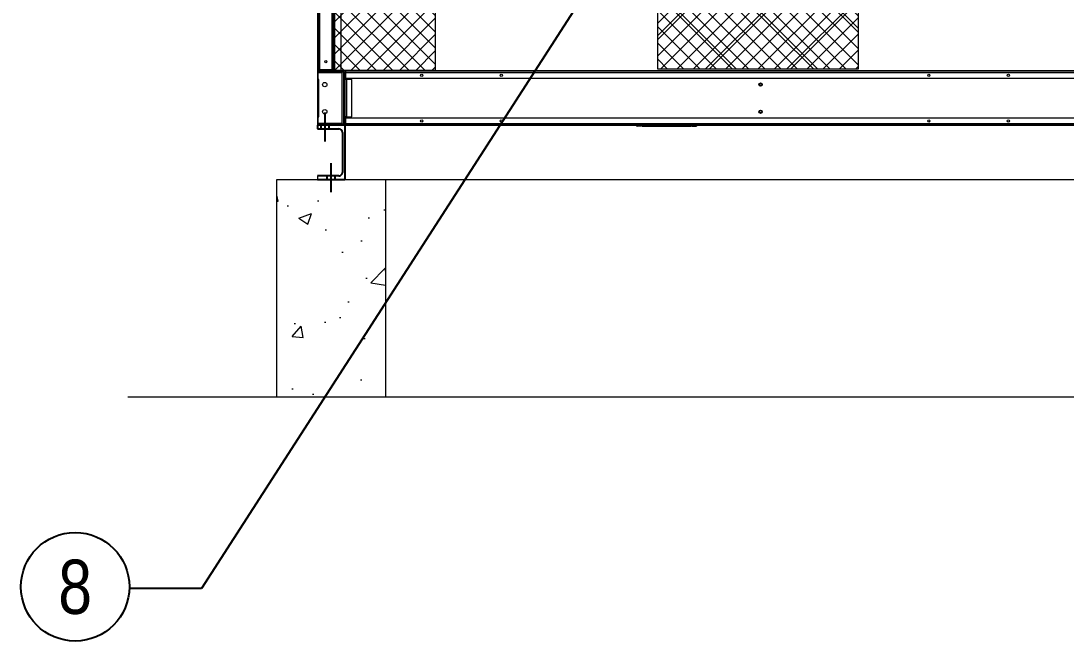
# Model space of a CAD drawing. Header units: millimetres. Extents: x 12896 to 42303, y 9438 to 30233.
# Drawn here: x 30687 to 33577, y 15596 to 17309 of the extents above; entities that cross this region are included whole.
import ezdxf
from ezdxf import colors
from ezdxf.entities.mleader import LeaderData, LeaderLine
from ezdxf.enums import TextEntityAlignment as Align
from ezdxf.math import Vec2, Vec3

# ---------------------------------------------------------------- set-up
doc = ezdxf.new("R2010")
doc.units = ezdxf.units.MM
doc.linetypes.add('CENTERX2', pattern=[4, 2.5, -0.5, 0.5, -0.5])
for name, color, linetype in [('냉각탑_dim', 1, 'Continuous'), ('냉각탑_text', 3, 'Continuous'), ('냉각탑_기초', 23, 'Continuous')]:
    doc.layers.add(name, color=color, linetype=linetype)
doc.styles.get("Standard").update_dxf_attribs({"font": 'arial.ttf'})
pattern_1 = [(45, (-1432394.39, -415976.966), (-22.4506403, 22.4506403), []), (135, (-1432394.39, -415976.966), (-22.4506403, -22.4506403), [])]

# ---------------------------------------------------------------- blocks, each defined once
blk = doc.blocks.new('2')
at = {"lineweight": 5}
h = blk.add_hatch(dxfattribs=at)
h.set_pattern_fill('ANSI37', scale=10)
h.set_pattern_definition(pattern_1)
h.paths.add_polyline_path([(31832.4, 17172.5), (31832.4, 19288.9), (31550.9, 19288.9), (31550.9, 17172.5)])
at = {"lineweight": 20}
h = blk.add_hatch(dxfattribs=at)
h.set_pattern_fill('ANSI37', scale=50)
h.set_pattern_definition([(45, (-1432394.39, -471194.46), (-112.253202, 112.253202), []), (135, (-1432394.39, -471194.46), (-112.253202, -112.253202), [])])
h.paths.add_polyline_path([(33001.4, 17175.9), (33001.4, 19292.3), (32447.6, 19292.3), (32447.6, 17175.9)])
at = {"lineweight": 5}
h = blk.add_hatch(dxfattribs=at)
h.set_pattern_fill('ANSI37', scale=10)
h.set_pattern_definition(pattern_1)
h.paths.add_polyline_path([(33001.4, 17175.9), (33001.4, 19292.3), (32447.6, 19292.3), (32447.6, 17175.9)])
at = {"color": 7, "lineweight": 20}
for p, q in [((31506.9, 20619.2), (31506.9, 17174.6)), ((31508.9, 20619.2), (31508.9, 17174.6)), ((31512.3, 20619.2), (31512.3, 17174.6)), ((31547.5, 17174.6), (31547.5, 20619.2)), ((31550.9, 17176.3), (31550.9, 19288.9)), ((31553.9, 17172.5), (35059.9, 17172.5)), ((31574.7, 17170.9), (35039.1, 17170.9)), ((35029.3, 17165.7), (31584.5, 17165.7)), ((31584.5, 17150.9), (35029.3, 17150.9)), ((35029.3, 17040.9), (31584.5, 17040.9)), ((31584.5, 17026.1), (35029.3, 17026.1)), ((31584.5, 17020.9), (35029.3, 17020.9))]:
    blk.add_line(p, q, dxfattribs=at)
at = {"color": 7, "lineweight": 20, "ltscale": 0.135166}
blk.add_line((31554.3, 17172.5), (31554.3, 17496.9), dxfattribs=at)
at = {"color": 7, "lineweight": 20, "ltscale": 0.134725}
blk.add_line((31570.9, 17496.9), (31570.9, 17173.6), dxfattribs=at)
at = {"color": 7, "lineweight": 20, "ltscale": 0.002}
blk.add_line((31506.9, 17174.6), (31506.9, 17169.8), dxfattribs=at)
at = {"color": 7, "lineweight": 20, "ltscale": 0.000874532}
blk.add_line((31509, 17174.6), (31506.9, 17174.6), dxfattribs=at)
at = {"lineweight": 20}
for p in [(31506.9, 17169.8), (31579.9, 17020.9)]:
    blk.add_line(p, (31506.9, 17020.9), dxfattribs=at)
at = {"color": 7, "lineweight": 20, "ltscale": 0.001417}
blk.add_line((31512.3, 17174.6), (31508.9, 17174.6), dxfattribs=at)
at = {"color": 7, "lineweight": 20, "ltscale": 0.000708908}
blk.add_line((31508.9, 17172.9), (31508.9, 17174.6), dxfattribs=at)
at = {"color": 7, "lineweight": 20, "ltscale": 0.000832794}
blk.add_line((31508.9, 17172.9), (31510.9, 17172.9), dxfattribs=at)
at = {"color": 7, "lineweight": 20, "ltscale": 0.026917}
for p, q in [((31510.1, 17170.9), (31574.7, 17170.9)), ((31574.7, 17167.7), (31510.1, 17167.7)), ((31574.7, 17024.1), (31510.1, 17024.1)), ((31510.1, 17020.9), (31574.7, 17020.9))]:
    blk.add_line(p, q, dxfattribs=at)
at = {"color": 7, "lineweight": 20, "ltscale": 0.000832753}
blk.add_line((31510.3, 17172.9), (31510.3, 17170.9), dxfattribs=at)
at = {"color": 7, "lineweight": 20, "ltscale": 0.00075073}
blk.add_line((31510.3, 17167.7), (31510.3, 17165.9), dxfattribs=at)
at = {"color": 7, "lineweight": 20, "ltscale": 0.000708333}
blk.add_line((31510.9, 17172.9), (31510.9, 17174.6), dxfattribs=at)
at = {"color": 7, "lineweight": 20, "ltscale": 0.01525}
blk.add_line((31510.9, 17172.9), (31547.5, 17172.9), dxfattribs=at)
at = {"color": 7, "lineweight": 20, "ltscale": 0.014667}
blk.add_line((31512.3, 17174.6), (31547.5, 17174.6), dxfattribs=at)
at = {"color": 7, "lineweight": 20, "ltscale": 0.000833333}
for p, q in [((31545.5, 17170.9), (31545.5, 17172.9)), ((31510.1, 17147.7), (31508.1, 17147.7)), ((31508.1, 17044.1), (31510.1, 17044.1)), ((32402.4, 17018.9), (32402.4, 17020.9)), ((32542.4, 17018.9), (32542.4, 17020.9))]:
    blk.add_line(p, q, dxfattribs=at)
at = {"color": 7, "lineweight": 20, "ltscale": 0.000749999}
for p, q in [((31545.5, 17165.9), (31545.5, 17167.7)), ((31548.9, 17165.9), (31548.9, 17167.7)), ((31550.9, 17165.9), (31550.9, 17167.7)), ((31554.3, 17165.9), (31554.3, 17167.7))]:
    blk.add_line(p, q, dxfattribs=at)
at = {"color": 7, "lineweight": 20, "ltscale": 0.001131}
blk.add_line((31550.2, 17174.6), (31547.5, 17174.6), dxfattribs=at)
at = {"color": 7, "lineweight": 20, "ltscale": 0.000708334}
blk.add_line((31547.5, 17172.9), (31547.5, 17174.6), dxfattribs=at)
at = {"color": 7, "lineweight": 20, "ltscale": 0.000958273}
blk.add_line((31548.9, 17170.9), (31548.9, 17173.2), dxfattribs=at)
at = {"color": 7, "lineweight": 20, "ltscale": 0.000414935}
blk.add_line((31549.9, 17173.9), (31549.2, 17174.6), dxfattribs=at)
at = {"color": 7, "lineweight": 20, "ltscale": 0.00225}
blk.add_line((31550.9, 17170.9), (31550.9, 17176.3), dxfattribs=at)
at = {"color": 7, "lineweight": 20, "ltscale": 9.12608e-06}
blk.add_line((31550.9, 17176.3), (31550.9, 17176.3), dxfattribs=at)
at = {"color": 7, "lineweight": 20, "ltscale": 0.000666667}
blk.add_line((31553.9, 17170.9), (31553.9, 17172.5), dxfattribs=at)
at = {"color": 7, "lineweight": 20, "ltscale": 0.001532}
for p, q in [((31578.4, 17167.7), (31574.7, 17167.7)), ((31578.4, 17024.1), (31574.7, 17024.1))]:
    blk.add_line(p, q, dxfattribs=at)
at = {"color": 7, "lineweight": 20, "ltscale": 0.00075}
for p, q in [((31574.7, 17165.9), (31574.7, 17167.7)), ((31581.9, 17165.9), (31581.9, 17167.7)), ((31574.7, 17025.9), (31574.7, 17024.1)), ((31581.9, 17025.9), (31581.9, 17024.1))]:
    blk.add_line(p, q, dxfattribs=at)
at = {"color": 7, "lineweight": 20, "ltscale": 0.000699693}
blk.add_line((31579, 17168.7), (31577.6, 17167.7), dxfattribs=at)
at = {"color": 7, "lineweight": 20, "ltscale": 0.001083}
for p, q in [((31581.9, 17167.7), (31584.5, 17167.7)), ((31581.9, 17165.9), (31584.5, 17165.9)), ((31581.9, 17025.9), (31584.5, 17025.9)), ((31581.9, 17024.1), (31584.5, 17024.1))]:
    blk.add_line(p, q, dxfattribs=at)
at = {"color": 7, "lineweight": 20, "ltscale": 0.002167}
for p, q in [((31584.5, 17170.9), (31584.5, 17165.7)), ((31506.9, 17147.7), (31510.1, 17147.7)), ((31587.1, 17147.7), (31581.9, 17147.7)), ((31587.1, 17044.1), (31581.9, 17044.1)), ((31584.5, 17020.9), (31584.5, 17026.1))]:
    blk.add_line(p, q, dxfattribs=at)
at = {"color": 7, "lineweight": 20, "ltscale": 0.001334}
blk.add_line((31506.9, 17150.9), (31506.9, 17147.7), dxfattribs=at)
at = {"color": 7, "lineweight": 20, "ltscale": 0.001333}
for p, q in [((31506.9, 17150.9), (31508.1, 17150.9)), ((31585.1, 17147.7), (31585.1, 17150.9)), ((31587.1, 17150.9), (31587.1, 17147.7)), ((31506.9, 17044.1), (31506.9, 17040.9)), ((31506.9, 17044.1), (31508.1, 17044.1)), ((31506.9, 17044.1), (31508.1, 17044.1)), ((31506.9, 17040.9), (31508.1, 17040.9)), ((31581.9, 17044.1), (31585.1, 17044.1)), ((31585.1, 17040.9), (31585.1, 17044.1)), ((31587.1, 17044.1), (31587.1, 17040.9))]:
    blk.add_line(p, q, dxfattribs=at)
at = {"color": 7, "lineweight": 20, "ltscale": 0.02775}
for p, q in [((31574.7, 17165.9), (31508.1, 17165.9)), ((31508.1, 17025.9), (31574.7, 17025.9))]:
    blk.add_line(p, q, dxfattribs=at)
at = {"color": 7, "lineweight": 20, "ltscale": 0.007583}
for p, q in [((31508.1, 17147.7), (31508.1, 17165.9)), ((31581.9, 17165.9), (31581.9, 17147.7)), ((31508.1, 17025.9), (31508.1, 17044.1)), ((31581.9, 17044.1), (31581.9, 17025.9))]:
    blk.add_line(p, q, dxfattribs=at)
at = {"color": 7, "lineweight": 20, "ltscale": 0.043167}
for p, q in [((31510.1, 17044.1), (31510.1, 17147.7)), ((31581.9, 17147.7), (31581.9, 17044.1)), ((31587.1, 17147.7), (31587.1, 17044.1)), ((31601.9, 17044.1), (31601.9, 17147.7))]:
    blk.add_line(p, q, dxfattribs=at)
at = {"color": 7, "lineweight": 20, "ltscale": 0.058333}
blk.add_line((31574.7, 17025.9), (31574.7, 17165.9), dxfattribs=at)
at = {"color": 7, "lineweight": 20, "ltscale": 1.30533e-05}
blk.add_line((31579.9, 17165.8), (31579.9, 17165.7), dxfattribs=at)
at = {"color": 7, "lineweight": 20, "ltscale": 0.058167}
blk.add_line((31579.9, 17026.1), (31579.9, 17165.7), dxfattribs=at)
at = {"color": 7, "lineweight": 20, "ltscale": 0.000167165}
blk.add_line((31581.9, 17147.7), (31582.3, 17147.7), dxfattribs=at)
at = {"color": 7, "lineweight": 20, "ltscale": 0.006167}
for p, q in [((31584.5, 17165.7), (31584.5, 17150.9)), ((31601.9, 17147.7), (31587.1, 17147.7)), ((31584.5, 17040.9), (31584.5, 17026.1)), ((31587.1, 17044.1), (31601.9, 17044.1))]:
    blk.add_line(p, q, dxfattribs=at)
at = {"color": 1, "linetype": 'CENTERX2', "ltscale": 50}
blk.add_line((31527.9, 16975.9), (31527.9, 17055.9), dxfattribs=at)
at = {"color": 7, "lineweight": 20, "ltscale": 0.027746}
blk.add_line((31574.7, 17025.9), (31508.1, 17025.9), dxfattribs=at)
at = {"color": 7, "lineweight": 20, "ltscale": 0.00074927}
for p, q in [((31510.3, 17025.9), (31510.3, 17024.1)), ((31550.9, 17025.9), (31550.9, 17024.1))]:
    blk.add_line(p, q, dxfattribs=at)
at = {"color": 7, "lineweight": 20, "ltscale": 0.000750001}
blk.add_line((31545.5, 17024.1), (31545.5, 17025.9), dxfattribs=at)
at = {"color": 7, "lineweight": 20, "ltscale": 0.0006674}
blk.add_line((31548.9, 17024.3), (31548.9, 17025.9), dxfattribs=at)
at = {"color": 7, "lineweight": 20, "ltscale": 2.54818e-05}
blk.add_line((31548.9, 17024.3), (31548.9, 17024.3), dxfattribs=at)
at = {"color": 7, "lineweight": 20, "ltscale": 0.000666668}
blk.add_line((31552.6, 17025.9), (31552.6, 17024.3), dxfattribs=at)
at = {"color": 7, "lineweight": 20, "ltscale": 8.33333e-05}
blk.add_line((31552.6, 17024.1), (31552.6, 17024.3), dxfattribs=at)
at = {"color": 7, "lineweight": 20, "ltscale": 0.009208}
blk.add_line((31552.6, 17024.3), (31574.7, 17024.3), dxfattribs=at)
at = {"color": 7, "lineweight": 20, "ltscale": 0.000699695}
blk.add_line((31579, 17023.2), (31577.6, 17024.1), dxfattribs=at)
at = {"color": 7, "lineweight": 20, "ltscale": 0.000967382}
blk.add_line((31579.6, 17024.3), (31581.9, 17024.3), dxfattribs=at)
at = {"color": 7, "lineweight": 20, "ltscale": 0.000834114}
blk.add_line((31579.9, 17042.9), (31581.9, 17042.9), dxfattribs=at)
at = {"color": 7, "lineweight": 25, "ltscale": 0.008333}
blk.add_line((31506.9, 17020.9), (31506.9, 17010.9), dxfattribs=at)
at = {"color": 7, "lineweight": 25, "ltscale": 0.125}
for p, q in [((31581.9, 17020.9), (31506.9, 17020.9)), ((31506.9, 16870.9), (31581.9, 16870.9))]:
    blk.add_line(p, q, dxfattribs=at)
at = {"color": 7, "lineweight": 25, "ltscale": 0.05125}
for p, q in [((31506.9, 17010.9), (31565.4, 17010.9)), ((31565.4, 16880.9), (31506.9, 16880.9))]:
    blk.add_line(p, q, dxfattribs=at)
at = {"color": 7, "lineweight": 20, "ltscale": 0.280701}
for p, q in [((31508.3, 17020.9), (31543.5, 17020.9)), ((31543.5, 17020.9), (31550.9, 17020.9)), ((31748.9, 17020.9), (31550.9, 17020.9)), ((31585.1, 17020.9), (34724.7, 17020.9)), ((31848.9, 17020.9), (31748.9, 17020.9)), ((34758.9, 17020.9), (31848.9, 17020.9))]:
    blk.add_line(p, q, dxfattribs=at)
at = {"color": 7, "lineweight": 20, "ltscale": 5.84498e-05}
blk.add_line((31508.9, 17021.1), (31508.9, 17020.9), dxfattribs=at)
at = {"color": 7, "lineweight": 20, "ltscale": 0.000499186}
blk.add_line((31510.1, 17020.9), (31508.9, 17020.9), dxfattribs=at)
for p, q in [((31516.9, 17010.9), (31516.9, 17020.9)), ((31538.9, 17010.9), (31538.9, 17020.9)), ((31533.4, 16870.9), (31533.4, 16880.9)), ((31555.4, 16870.9), (31555.4, 16880.9))]:
    blk.add_line(p, q)
at = {"color": 7, "lineweight": 20, "ltscale": 0.004083}
blk.add_line((31574.7, 17020.9), (31584.5, 17020.9), dxfattribs=at)
at = {"color": 7, "lineweight": 25, "ltscale": 0.091667}
blk.add_line((31575.4, 17000.9), (31575.4, 16890.9), dxfattribs=at)
at = {"ltscale": 25}
blk.add_line((31581.9, 17020.9), (31581.9, 16870.9), dxfattribs=at)
at = {"color": 7, "lineweight": 20, "ltscale": 2.13171e-06}
blk.add_line((32385.4, 17020.9), (32385.4, 17020.9), dxfattribs=at)
at = {"color": 7, "lineweight": 20, "ltscale": 0.004833}
for p, q in [((32402.4, 17018.9), (32390.8, 17018.9)), ((32542.4, 17018.9), (32554, 17018.9))]:
    blk.add_line(p, q, dxfattribs=at)
at = {"color": 7, "lineweight": 20, "ltscale": 0.000834981}
for p, q in [((32404.4, 17018.9), (32404.4, 17020.9)), ((32540.4, 17018.9), (32540.4, 17020.9))]:
    blk.add_line(p, q, dxfattribs=at)
at = {"color": 7, "lineweight": 20, "ltscale": 0.056667}
blk.add_line((32404.4, 17018.9), (32540.4, 17018.9), dxfattribs=at)
at = {"color": 7, "lineweight": 20, "ltscale": 7.17165e-06}
blk.add_line((32441.2, 17020.9), (32441.2, 17020.9), dxfattribs=at)
at = {"color": 7, "lineweight": 20, "ltscale": 7.33296e-06}
blk.add_line((32452, 17020.9), (32452, 17020.9), dxfattribs=at)
at = {"color": 7, "lineweight": 20, "ltscale": 2.15275e-06}
blk.add_line((32559.4, 17020.9), (32559.4, 17020.9), dxfattribs=at)
at = {"color": 7, "lineweight": 15, "ltscale": 0.0625}
blk.add_line((31506.9, 16880.9), (31506.9, 16870.9), dxfattribs=at)
at = {"lineweight": 5}
blk.add_line((31581.9, 16870.9), (35031.9, 16870.9), dxfattribs=at)
at = {"color": 0, "lineweight": 20}
for points in [[(31550.9, 19288.9), (31832.4, 19288.9), (31832.4, 17172.5), (31550.9, 17172.5)], [(32447.6, 19292.3), (33001.4, 19292.3), (33001.4, 17175.9), (32447.6, 17175.9)]]:
    blk.add_lwpolyline(points, close=True, dxfattribs=at)
at = {"color": 7, "lineweight": 20}
for centre, radius in [((31529.9, 17196.9), 3), ((31526.9, 17133.4), 6), ((31794.9, 17158.9), 3), ((32014.9, 17158.9), 3), ((32731.9, 17133.4), 4.5), ((33196.9, 17158.9), 3), ((33416.9, 17158.9), 3), ((32731.9, 17133.4), 3), ((31526.9, 17058.4), 6), ((32731.9, 17058.4), 4.5), ((32731.9, 17058.4), 3), ((31794.9, 17032.9), 3), ((32014.9, 17032.9), 3), ((33196.9, 17032.9), 3), ((33416.9, 17032.9), 3)]:
    blk.add_circle(centre, radius, dxfattribs=at)
for centre, radius, start, end in [((31510.1, 17165.7), 5.2, 90, 127.9754), ((31510.3, 17176.3), 3.4, 210, 245.684), ((31510.1, 17165.7), 2, 90, 174.2608), ((31512.3, 17176.3), 3.4, 210, 245.684), ((31545.5, 17176.3), 3.4, 270, 271.0617), ((31547.5, 17176.3), 3.4, 270, 0), ((31575.9, 17164.9), 10, 163.7293, 174.2608), ((31575.9, 17164.9), 10, 120, 130.5358), ((31575.9, 17164.9), 4.5, 141.5215, 167.16), ((31574.7, 17165.7), 5.2, 0, 90), ((31575.9, 17164.9), 4.5, 332.7338, 35.0776), ((31510.1, 17026.1), 2, 185.7391, 270), ((31545.5, 17024.3), 3.4, 356.6277, 0), ((31546.9, 17024.3), 2.04, 354.372, 359.993), ((31574.7, 17026.1), 5.2, 270, 0), ((31510.1, 17026.1), 5.2, 232.0246, 270), ((31545.5, 17024.3), 3.4, 270, 270.9278), ((32390.8, 17022.3), 3.4, 204.2426, 270), ((32390.8, 17022.3), 1.4, 267.8184, 270), ((32554, 17022.3), 3.4, 270, 335.7574), ((32554, 17022.3), 1.4, 270, 272.1991), ((32699.6, 17026.1), 5.2, 269.7408, 270), ((32764.2, 17026.1), 5.2, 270, 270.2592)]:
    blk.add_arc(centre, radius, start, end, dxfattribs=at)
at = {"color": 7, "lineweight": 25}
for centre, start, end in [((31565.4, 17000.9), 0, 90), ((31565.4, 16890.9), 270, 0)]:
    blk.add_arc(centre, 10, start, end, dxfattribs=at)
at = {"color": 7, "lineweight": 20}
blk.add_open_spline([(31550.2, 17174.6), (31550.5, 17175), (31550.7, 17175.3), (31550.8, 17175.7), (31550.9, 17176), (31550.9, 17176.3)], degree=5, dxfattribs=at)
for points in [[(31578.4, 17167.7), (31578.9, 17167.4), (31579.3, 17167), (31579.6, 17166.7), (31579.9, 17166.3), (31579.9, 17165.9), (31579.9, 17165.8), (31579.9, 17165.8), (31579.9, 17165.7)], [(31578.4, 17024.1), (31578.9, 17024.5), (31579.3, 17024.8), (31579.6, 17025.2), (31579.9, 17025.6), (31579.9, 17026), (31579.9, 17026.1), (31579.9, 17026.1), (31579.9, 17026.1)]]:
    blk.add_open_spline(points, degree=5, knots=[0, 0, 0, 0, 0, 0, 6.96855, 6.96855, 6.96855, 7.688136, 7.688136, 7.688136, 7.688136, 7.688136, 7.688136], dxfattribs=at)

msp = doc.modelspace()

# ---------------------------------------------------------------- hatches: boundary and pattern name
at = {"layer": '냉각탑_기초', "lineweight": 20, "ltscale": 30}
h = msp.add_hatch(dxfattribs=at)
h.set_pattern_fill('AR-CONC', color=256, scale=50, style=0)
h.set_pattern_definition([(50, (16765.9, 329.62), (358.63, -31.376), [37.5, -412.5]), (355, (16765.9, 329.62), (-69.3757, 376.096), [30, -330]), (100.4514, (16795.77, 327), (289.2547, 344.72), [31.87, -350.571]), (46.1842, (16765.9, 429.6), (533.6205, -82.7595), [56.25, -618.75]), (96.6356, (16810.36, 422.7), (467.331, 487.059), [47.805, -525.856]), (351.1842, (16765.9, 429.6), (467.331, 487.059), [45, -495]), (21, (16815.9, 404.62), (298.4535, -201.3094), [37.5, -412.5]), (326, (16815.9, 404.62), (121.6577, 362.575), [30, -330]), (71.4514, (16840.76, 387.84), (420.1113, 161.265), [31.87, -350.571]), (37.5, (16765.89, 329.62), (6.0799, 166.4469), [0, -326, 0, -335, 0, -331.25]), (7.5, (16765.89, 329.62), (131.5348, 197.2059), [0, -191, 0, -318.5, 0, -126.25]), (327.5, (16654.39, 329.62), (266.9112, -11.2774), [0, -125, 0, -390, 0, -517.5]), (317.5, (16604.4, 329.62), (291.593, 50.0525), [0, -162.5, 0, -259, 0, -367.5])])
h.paths.add_polyline_path([(31694.4, 16870.9), (31394.4, 16870.9), (31394.4, 16270.9), (31694.4, 16270.9)])

# ---------------------------------------------------------------- linework, layer by layer
at = {"color": 1, "linetype": 'CENTERX2', "ltscale": 50}
msp.add_line((31544.4, 16835.9), (31544.4, 16915.9), dxfattribs=at)
at = {"layer": '냉각탑_dim', "linetype": 'ByBlock', "lineweight": -3}
msp.add_circle((30836.6, 15745.9), 150, dxfattribs=at)
at = {"layer": '냉각탑_기초', "lineweight": 20, "ltscale": 30}
msp.add_line((30982.3, 16270.9), (35740.4, 16270.9), dxfattribs=at)
msp.add_lwpolyline([(31394.4, 16270.9), (31394.4, 16870.9), (31694.4, 16870.9), (31694.4, 16270.9)], dxfattribs=at)

# ---------------------------------------------------------------- block references
msp.add_blockref('2', (0, 0))

# ---------------------------------------------------------------- texts
at = {"layer": '냉각탑_text', "width": 0.8}
msp.add_text('8', height=150, dxfattribs=at).set_placement((30836.6, 15745.9), align=Align.MIDDLE_CENTER)

# ---------------------------------------------------------------- leaders
at = {"layer": '냉각탑_dim', "lineweight": -3}
ml = msp.add_multileader_mtext('Standard', dxfattribs=at)
ml.set_content('')
ml.set_leader_properties(color=256)
ml.build(insert=Vec2(0, 0))
ml.multileader.update_dxf_attribs({"text_right_attachment_type": 6, "dogleg_length": 5, "arrow_head_size": 199.5, "scale": 30})
ctx = ml.context
ctx.base_point, ctx.scale, ctx.char_height, ctx.arrow_head_size, ctx.landing_gap_size, ctx.plane_origin = Vec3(30986.5, 15741.2), 30, 7.18, 199.5, 3.59, Vec3(32491.5, 16066.9)
ctx.right_attachment, ctx.text_align_type = 6, 2
notes = []
notes.append((ctx, [(0, (1, 1, 0), (31186, 15741.2), (-1, 0), 199.5, [(0, [(32361.4, 17563.9)], 0, [])])]))
ctx.mtext, ml.multileader.dxf.content_type = None, 0
for ctx, leaders in notes:
    for number, flags, end, landing, length, lines in leaders:
        leader = LeaderData()
        leader.index, (leader.has_last_leader_line, leader.has_dogleg_vector, leader.attachment_direction) = number, flags
        leader.last_leader_point, leader.dogleg_vector, leader.dogleg_length = Vec3(end), Vec3(landing), length
        for number, points, colour, breaks in lines:
            line = LeaderLine()
            line.index, line.vertices, line.color, line.breaks = number, Vec3.list(points), colors.encode_raw_color(colour), breaks
            leader.lines.append(line)
        ctx.leaders.append(leader)

doc.saveas('drawing.dxf')
